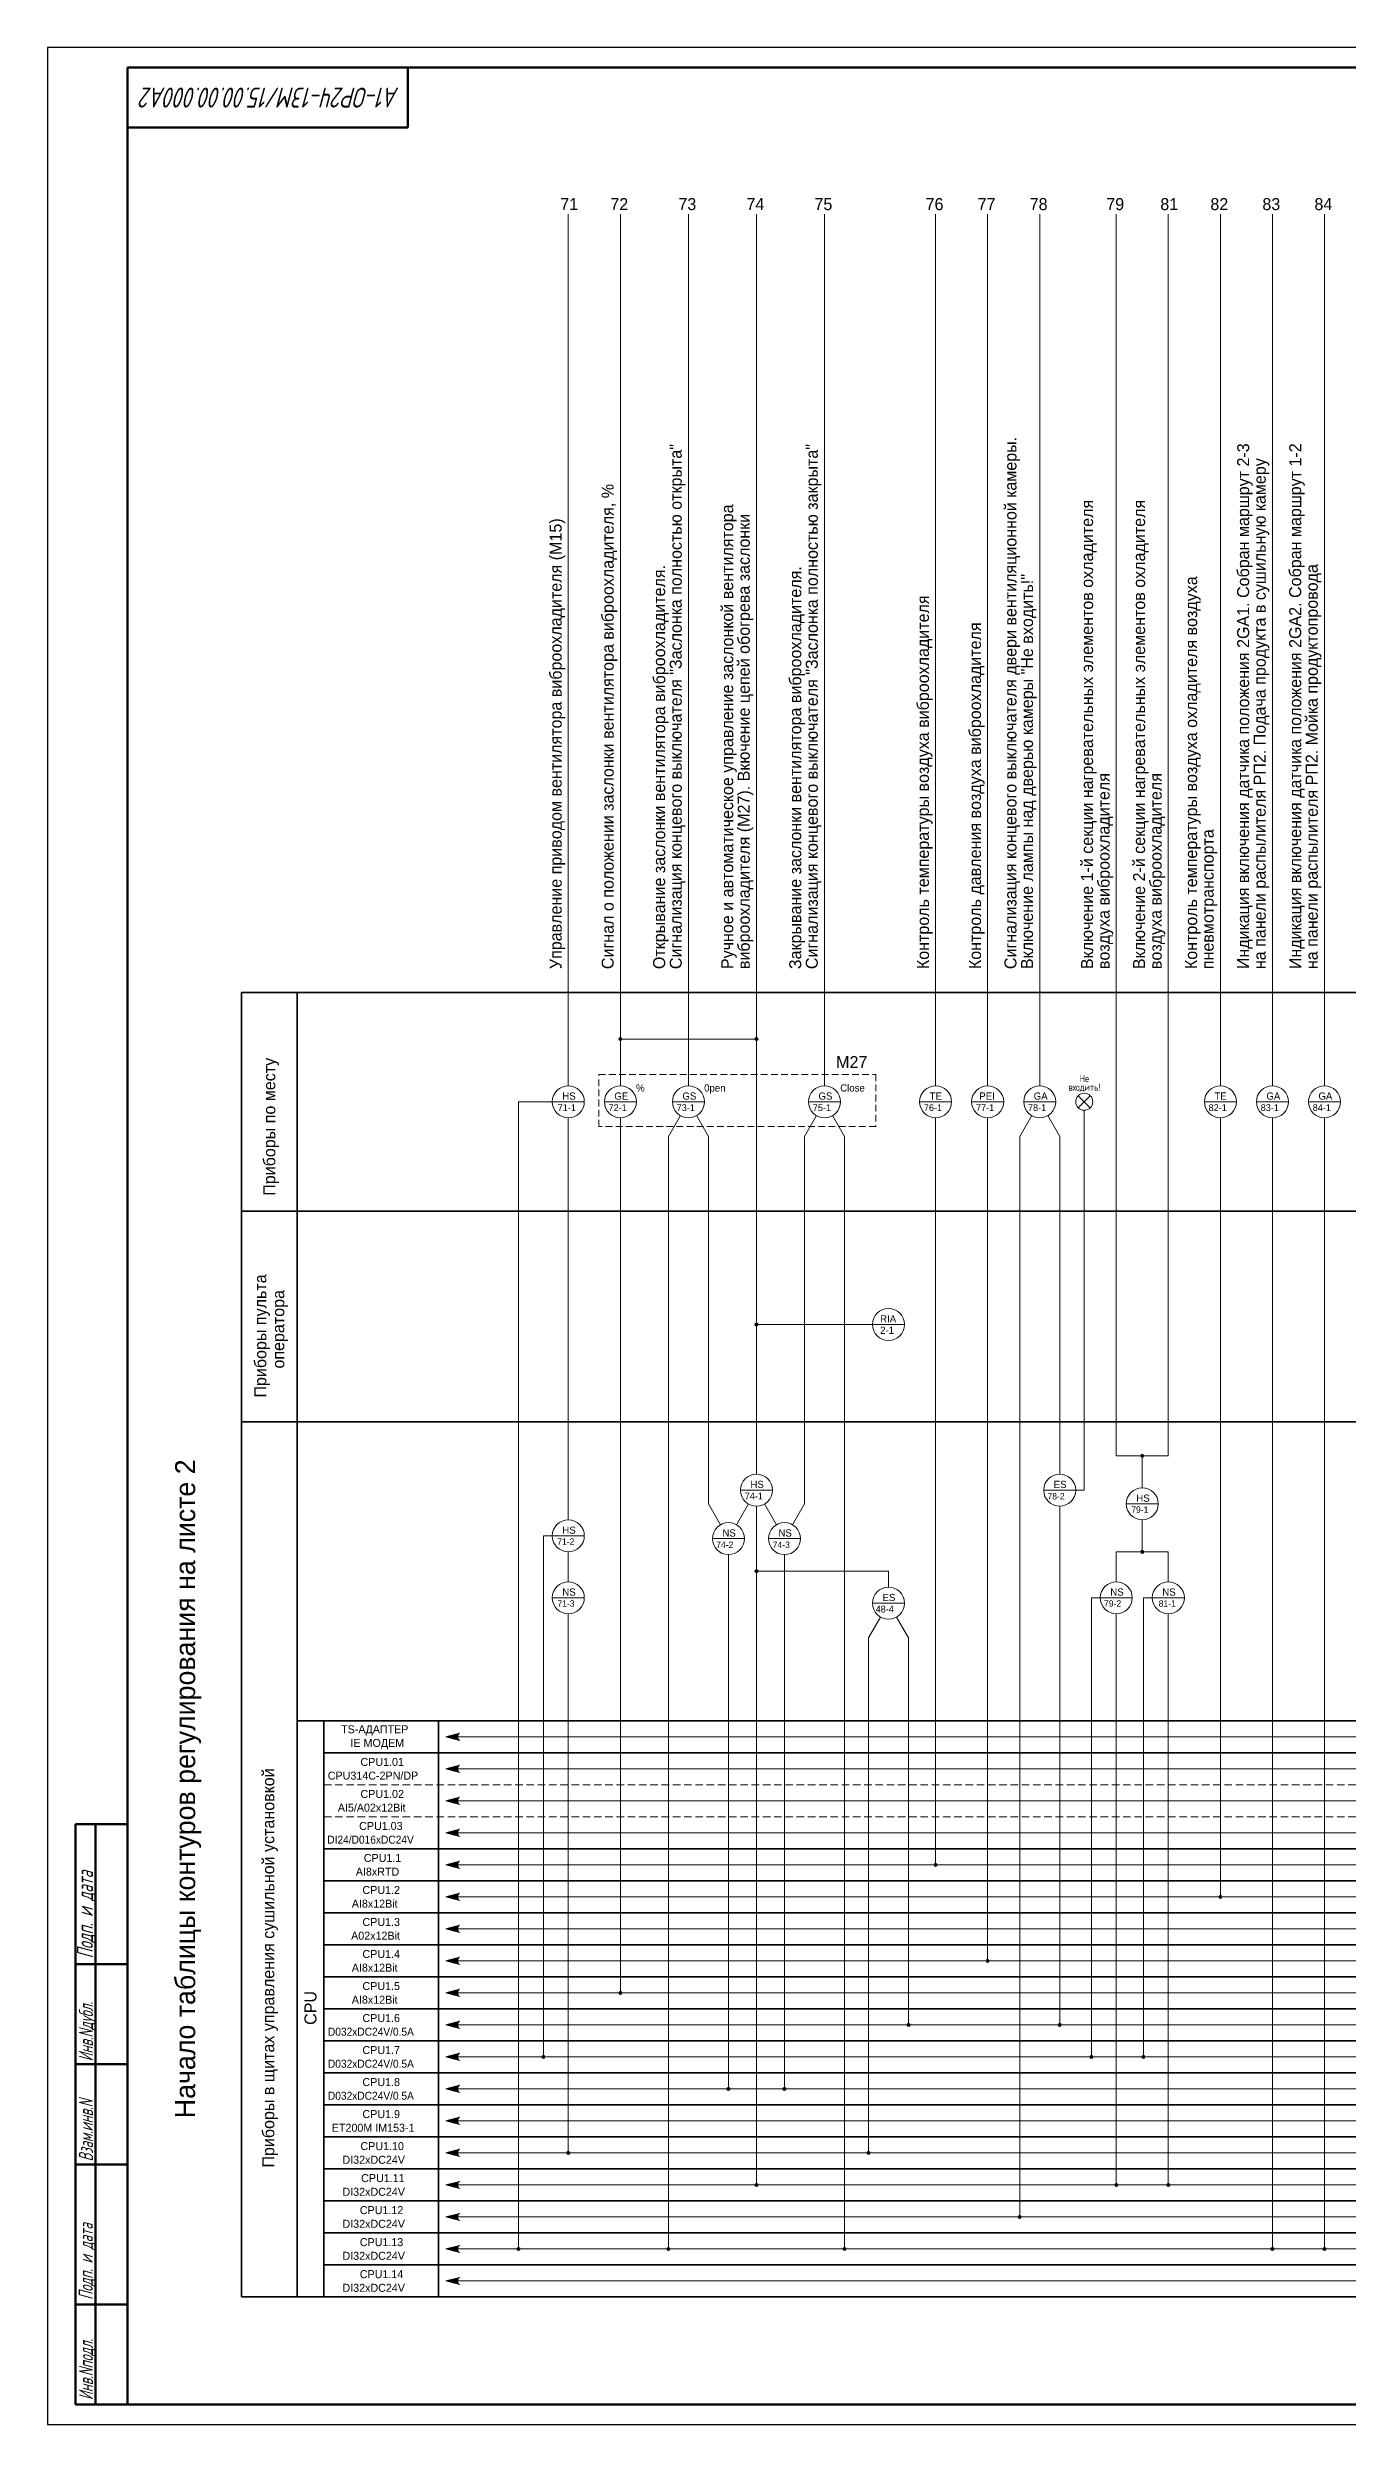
# Model space of a CAD drawing. Header units: millimetres. Extents: x 294 to 6216, y -3442 to 2720.
# Drawn here: x 2747 to 3072, y 1470 to 2064 of the extents above; entities that cross this region are included whole.
import ezdxf
from ezdxf.enums import TextEntityAlignment as Align

# ---------------------------------------------------------------- set-up
doc = ezdxf.new("R2010")
doc.units = ezdxf.units.MM
doc.header["$LTSCALE"] = 15
doc.linetypes.add('DASHED2', pattern=[0.375, 0.25, -0.125])
doc.linetypes.add('HIDDEN2', pattern=[0.1875, 0.125, -0.0625])
doc.layers.add('0.35 TEXT', color=7, linetype='Continuous', lineweight=35)
doc.layers.add('LWT 0.6', color=7, linetype='Continuous', lineweight=50)
doc.styles.add('33', font='gost.shx', dxfattribs={"width": 0.75, "oblique": 15, "height": 2.5})
doc.styles.add('34', font='gost.shx', dxfattribs={"width": 0.75, "oblique": 15, "height": 3.5})
doc.styles.add('35', font='gost.shx', dxfattribs={"width": 0.75, "oblique": 15, "height": 5})

msp = doc.modelspace()

# ---------------------------------------------------------------- hatches: boundary and pattern name
at = {"lineweight": 13}
h = msp.add_hatch(color=256, dxfattribs=at)
h.paths.add_polyline_path([(2890.298, 1815.917), (2889.493, 1815.917, 1)])
h.paths.add_polyline_path([(2889.895, 1816.32), (2889.895, 1815.917), (2890.298, 1815.917, 0.4142136)])
h.paths.add_polyline_path([(2889.895, 1816.32, 0.4142136), (2889.493, 1815.917), (2889.895, 1815.917)])
h = msp.add_hatch(color=256, dxfattribs=at)
h.paths.add_polyline_path([(2924.298, 1815.917), (2923.493, 1815.917, 1)])
h.paths.add_polyline_path([(2923.895, 1816.32), (2923.895, 1815.917), (2924.298, 1815.917, 0.4142136)])
h.paths.add_polyline_path([(2923.895, 1816.32, 0.4142136), (2923.493, 1815.917), (2923.895, 1815.917)])
h = msp.add_hatch(color=256, dxfattribs=at)
h.paths.add_polyline_path([(2924.298, 1744.57), (2923.493, 1744.57, 1)])
h.paths.add_polyline_path([(2923.895, 1744.972), (2923.895, 1744.57), (2924.298, 1744.57, 0.4142136)])
h.paths.add_polyline_path([(2923.895, 1744.972, 0.4142136), (2923.493, 1744.57), (2923.895, 1744.57)])
h = msp.add_hatch(color=256, dxfattribs=at)
h.paths.add_polyline_path([(3020.703, 1711.756), (3019.898, 1711.756, 1)])
h.paths.add_polyline_path([(3020.301, 1712.159), (3020.301, 1711.756), (3020.703, 1711.756, 0.4142136)])
h.paths.add_polyline_path([(3020.301, 1712.159, 0.4142136), (3019.898, 1711.756), (3020.301, 1711.756)])
h = msp.add_hatch(color=256, dxfattribs=at)
h.paths.add_polyline_path([(3020.703, 1687.756), (3019.898, 1687.756, 1)])
h.paths.add_polyline_path([(3020.301, 1688.159), (3020.301, 1687.756), (3020.703, 1687.756, 0.4142136)])
h.paths.add_polyline_path([(3020.301, 1688.159, 0.4142136), (3019.898, 1687.756), (3020.301, 1687.756)])
h = msp.add_hatch(color=256, dxfattribs=at)
h.paths.add_polyline_path([(2924.298, 1682.941), (2923.493, 1682.941, 1)])
h.paths.add_polyline_path([(2923.895, 1683.344), (2923.895, 1682.941), (2924.298, 1682.941, 0.4142136)])
h.paths.add_polyline_path([(2923.895, 1683.344, 0.4142136), (2923.493, 1682.941), (2923.895, 1682.941)])
h = msp.add_hatch(color=256, dxfattribs=at)
h.dxf.hatch_style = 1
h.paths.add_polyline_path([(2846.305, 1641.553), (2849.674, 1640.65, -0.4958839), (2849.674, 1642.456)])
h = msp.add_hatch(color=256, dxfattribs=at)
h.dxf.hatch_style = 1
h.paths.add_polyline_path([(2846.305, 1633.553), (2849.674, 1632.65, -0.4958839), (2849.674, 1634.456)])
h = msp.add_hatch(color=256, dxfattribs=at)
h.dxf.hatch_style = 1
h.paths.add_polyline_path([(2846.305, 1625.553), (2849.674, 1624.65, -0.4958839), (2849.674, 1626.456)])
h = msp.add_hatch(color=256, dxfattribs=at)
h.dxf.hatch_style = 1
h.paths.add_polyline_path([(2846.305, 1617.553), (2849.674, 1616.65, -0.4958839), (2849.674, 1618.456)])
h = msp.add_hatch(color=256, dxfattribs=at)
h.dxf.hatch_style = 1
h.paths.add_polyline_path([(2846.305, 1609.553), (2849.674, 1608.65, -0.4958839), (2849.674, 1610.456)])
h = msp.add_hatch(color=256, dxfattribs=at)
h.paths.add_polyline_path([(2969.065, 1609.553), (2968.26, 1609.553, 1)])
h.paths.add_polyline_path([(2968.663, 1609.955), (2968.663, 1609.553), (2969.065, 1609.553, 0.4142136)])
h.paths.add_polyline_path([(2968.663, 1609.955, 0.4142136), (2968.26, 1609.553), (2968.663, 1609.553)])
h = msp.add_hatch(color=256, dxfattribs=at)
h.dxf.hatch_style = 1
h.paths.add_polyline_path([(2846.305, 1601.553), (2849.674, 1600.65, -0.4958839), (2849.674, 1602.456)])
h = msp.add_hatch(color=256, dxfattribs=at)
h.paths.add_polyline_path([(3040.203, 1601.553), (3039.398, 1601.553, 1)])
h.paths.add_polyline_path([(3039.801, 1601.955), (3039.801, 1601.553), (3040.203, 1601.553, 0.4142136)])
h.paths.add_polyline_path([(3039.801, 1601.955, 0.4142136), (3039.398, 1601.553), (3039.801, 1601.553)])
h = msp.add_hatch(color=256, dxfattribs=at)
h.dxf.hatch_style = 1
h.paths.add_polyline_path([(2846.305, 1593.553), (2849.674, 1592.65, -0.4958839), (2849.674, 1594.456)])
h = msp.add_hatch(color=256, dxfattribs=at)
h.dxf.hatch_style = 1
h.paths.add_polyline_path([(2846.305, 1585.553), (2849.674, 1584.65, -0.4958839), (2849.674, 1586.456)])
h = msp.add_hatch(color=256, dxfattribs=at)
h.paths.add_polyline_path([(2982.065, 1585.553), (2981.26, 1585.553, 1)])
h.paths.add_polyline_path([(2981.663, 1585.955), (2981.663, 1585.553), (2982.065, 1585.553, 0.4142136)])
h.paths.add_polyline_path([(2981.663, 1585.955, 0.4142136), (2981.26, 1585.553), (2981.663, 1585.553)])
h = msp.add_hatch(color=256, dxfattribs=at)
h.dxf.hatch_style = 1
h.paths.add_polyline_path([(2846.305, 1577.553), (2849.674, 1576.65, -0.4958839), (2849.674, 1578.456)])
h = msp.add_hatch(color=256, dxfattribs=at)
h.paths.add_polyline_path([(2890.298, 1577.553), (2889.493, 1577.553, 1)])
h.paths.add_polyline_path([(2889.895, 1577.955), (2889.895, 1577.553), (2890.298, 1577.553, 0.4142136)])
h.paths.add_polyline_path([(2889.895, 1577.955, 0.4142136), (2889.493, 1577.553), (2889.895, 1577.553)])
h = msp.add_hatch(color=256, dxfattribs=at)
h.dxf.hatch_style = 1
h.paths.add_polyline_path([(2846.305, 1569.553), (2849.674, 1568.65, -0.4958839), (2849.674, 1570.456)])
h = msp.add_hatch(color=256, dxfattribs=at)
h.paths.add_polyline_path([(2962.298, 1569.553), (2961.493, 1569.553, 1)])
h.paths.add_polyline_path([(2961.895, 1569.955), (2961.895, 1569.553), (2962.298, 1569.553, 0.4142136)])
h.paths.add_polyline_path([(2961.895, 1569.955, 0.4142136), (2961.493, 1569.553), (2961.895, 1569.553)])
h = msp.add_hatch(color=256, dxfattribs=at)
h.paths.add_polyline_path([(3000.065, 1569.553), (2999.26, 1569.553, 1)])
h.paths.add_polyline_path([(2999.663, 1569.955), (2999.663, 1569.553), (3000.065, 1569.553, 0.4142136)])
h.paths.add_polyline_path([(2999.663, 1569.955, 0.4142136), (2999.26, 1569.553), (2999.663, 1569.553)])
h = msp.add_hatch(color=256, dxfattribs=at)
h.dxf.hatch_style = 1
h.paths.add_polyline_path([(2846.305, 1561.553), (2849.674, 1560.65, -0.4958839), (2849.674, 1562.456)])
h = msp.add_hatch(color=256, dxfattribs=at)
h.paths.add_polyline_path([(2871.065, 1561.553), (2870.26, 1561.553, 1)])
h.paths.add_polyline_path([(2870.663, 1561.955), (2870.663, 1561.553), (2871.065, 1561.553, 0.4142136)])
h.paths.add_polyline_path([(2870.663, 1561.955, 0.4142136), (2870.26, 1561.553), (2870.663, 1561.553)])
h = msp.add_hatch(color=256, dxfattribs=at)
h.paths.add_polyline_path([(3007.971, 1561.553), (3007.166, 1561.553, 1)])
h.paths.add_polyline_path([(3007.568, 1561.955), (3007.568, 1561.553), (3007.971, 1561.553, 0.4142136)])
h.paths.add_polyline_path([(3007.568, 1561.955, 0.4142136), (3007.166, 1561.553), (3007.568, 1561.553)])
h = msp.add_hatch(color=256, dxfattribs=at)
h.paths.add_polyline_path([(3020.971, 1561.553), (3020.166, 1561.553, 1)])
h.paths.add_polyline_path([(3020.568, 1561.955), (3020.568, 1561.553), (3020.971, 1561.553, 0.4142136)])
h.paths.add_polyline_path([(3020.568, 1561.955, 0.4142136), (3020.166, 1561.553), (3020.568, 1561.553)])
h = msp.add_hatch(color=256, dxfattribs=at)
h.dxf.hatch_style = 1
h.paths.add_polyline_path([(2846.305, 1553.553), (2849.674, 1552.65, -0.4958839), (2849.674, 1554.456)])
h = msp.add_hatch(color=256, dxfattribs=at)
h.paths.add_polyline_path([(2917.298, 1553.553), (2916.493, 1553.553, 1)])
h.paths.add_polyline_path([(2916.895, 1553.955), (2916.895, 1553.553), (2917.298, 1553.553, 0.4142136)])
h.paths.add_polyline_path([(2916.895, 1553.955, 0.4142136), (2916.493, 1553.553), (2916.895, 1553.553)])
h = msp.add_hatch(color=256, dxfattribs=at)
h.paths.add_polyline_path([(2931.298, 1553.553), (2930.493, 1553.553, 1)])
h.paths.add_polyline_path([(2930.895, 1553.955), (2930.895, 1553.553), (2931.298, 1553.553, 0.4142136)])
h.paths.add_polyline_path([(2930.895, 1553.955, 0.4142136), (2930.493, 1553.553), (2930.895, 1553.553)])
h = msp.add_hatch(color=256, dxfattribs=at)
h.dxf.hatch_style = 1
h.paths.add_polyline_path([(2846.305, 1545.553), (2849.674, 1544.65, -0.4958839), (2849.674, 1546.456)])
h = msp.add_hatch(color=256, dxfattribs=at)
h.dxf.hatch_style = 1
h.paths.add_polyline_path([(2846.305, 1537.553), (2849.674, 1536.65, -0.4958839), (2849.674, 1538.456)])
h = msp.add_hatch(color=256, dxfattribs=at)
h.paths.add_polyline_path([(2877.298, 1537.553), (2876.493, 1537.553, 1)])
h.paths.add_polyline_path([(2876.895, 1537.955), (2876.895, 1537.553), (2877.298, 1537.553, 0.4142136)])
h.paths.add_polyline_path([(2876.895, 1537.955, 0.4142136), (2876.493, 1537.553), (2876.895, 1537.553)])
h = msp.add_hatch(color=256, dxfattribs=at)
h.paths.add_polyline_path([(2952.298, 1537.553), (2951.493, 1537.553, 1)])
h.paths.add_polyline_path([(2951.895, 1537.955), (2951.895, 1537.553), (2952.298, 1537.553, 0.4142136)])
h.paths.add_polyline_path([(2951.895, 1537.955, 0.4142136), (2951.493, 1537.553), (2951.895, 1537.553)])
h = msp.add_hatch(color=256, dxfattribs=at)
h.dxf.hatch_style = 1
h.paths.add_polyline_path([(2846.305, 1529.553), (2849.674, 1528.65, -0.4958839), (2849.674, 1530.456)])
h = msp.add_hatch(color=256, dxfattribs=at)
h.paths.add_polyline_path([(2924.298, 1529.553), (2923.493, 1529.553, 1)])
h.paths.add_polyline_path([(2923.895, 1529.955), (2923.895, 1529.553), (2924.298, 1529.553, 0.4142136)])
h.paths.add_polyline_path([(2923.895, 1529.955, 0.4142136), (2923.493, 1529.553), (2923.895, 1529.553)])
h = msp.add_hatch(color=256, dxfattribs=at)
h.paths.add_polyline_path([(3014.203, 1529.553), (3013.398, 1529.553, 1)])
h.paths.add_polyline_path([(3013.801, 1529.955), (3013.801, 1529.553), (3014.203, 1529.553, 0.4142136)])
h.paths.add_polyline_path([(3013.801, 1529.955, 0.4142136), (3013.398, 1529.553), (3013.801, 1529.553)])
h = msp.add_hatch(color=256, dxfattribs=at)
h.paths.add_polyline_path([(3027.203, 1529.553), (3026.398, 1529.553, 1)])
h.paths.add_polyline_path([(3026.801, 1529.955), (3026.801, 1529.553), (3027.203, 1529.553, 0.4142136)])
h.paths.add_polyline_path([(3026.801, 1529.955, 0.4142136), (3026.398, 1529.553), (3026.801, 1529.553)])
h = msp.add_hatch(color=256, dxfattribs=at)
h.dxf.hatch_style = 1
h.paths.add_polyline_path([(2846.305, 1521.553), (2849.674, 1520.65, -0.4958839), (2849.674, 1522.456)])
h = msp.add_hatch(color=256, dxfattribs=at)
h.paths.add_polyline_path([(2990.065, 1521.553), (2989.26, 1521.553, 1)])
h.paths.add_polyline_path([(2989.663, 1521.955), (2989.663, 1521.553), (2990.065, 1521.553, 0.4142136)])
h.paths.add_polyline_path([(2989.663, 1521.955, 0.4142136), (2989.26, 1521.553), (2989.663, 1521.553)])
h = msp.add_hatch(color=256, dxfattribs=at)
h.dxf.hatch_style = 1
h.paths.add_polyline_path([(2846.305, 1513.553), (2849.674, 1512.65, -0.4958839), (2849.674, 1514.456)])
h = msp.add_hatch(color=256, dxfattribs=at)
h.paths.add_polyline_path([(2864.832, 1513.553), (2864.027, 1513.553, 1)])
h.paths.add_polyline_path([(2864.43, 1513.955), (2864.43, 1513.553), (2864.832, 1513.553, 0.4142136)])
h.paths.add_polyline_path([(2864.43, 1513.955, 0.4142136), (2864.027, 1513.553), (2864.43, 1513.553)])
h = msp.add_hatch(color=256, dxfattribs=at)
h.paths.add_polyline_path([(2902.298, 1513.553), (2901.493, 1513.553, 1)])
h.paths.add_polyline_path([(2901.895, 1513.955), (2901.895, 1513.553), (2902.298, 1513.553, 0.4142136)])
h.paths.add_polyline_path([(2901.895, 1513.955, 0.4142136), (2901.493, 1513.553), (2901.895, 1513.553)])
h = msp.add_hatch(color=256, dxfattribs=at)
h.paths.add_polyline_path([(2946.298, 1513.553), (2945.493, 1513.553, 1)])
h.paths.add_polyline_path([(2945.895, 1513.955), (2945.895, 1513.553), (2946.298, 1513.553, 0.4142136)])
h.paths.add_polyline_path([(2945.895, 1513.955, 0.4142136), (2945.493, 1513.553), (2945.895, 1513.553)])
h = msp.add_hatch(color=256, dxfattribs=at)
h.paths.add_polyline_path([(3053.203, 1513.553), (3052.398, 1513.553, 1)])
h.paths.add_polyline_path([(3052.801, 1513.955), (3052.801, 1513.553), (3053.203, 1513.553, 0.4142136)])
h.paths.add_polyline_path([(3052.801, 1513.955, 0.4142136), (3052.398, 1513.553), (3052.801, 1513.553)])
h = msp.add_hatch(color=256, dxfattribs=at)
h.paths.add_polyline_path([(3066.203, 1513.553), (3065.398, 1513.553, 1)])
h.paths.add_polyline_path([(3065.801, 1513.955), (3065.801, 1513.553), (3066.203, 1513.553, 0.4142136)])
h.paths.add_polyline_path([(3065.801, 1513.955, 0.4142136), (3065.398, 1513.553), (3065.801, 1513.553)])
h = msp.add_hatch(color=256, dxfattribs=at)
h.dxf.hatch_style = 1
h.paths.add_polyline_path([(2846.305, 1505.553), (2849.674, 1504.65, -0.4958839), (2849.674, 1506.456)])

# ---------------------------------------------------------------- linework, layer by layer
for p, q in [((4007.787, 2063.698), (2746.787, 2063.698)), ((2746.787, 2063.698), (2746.787, 1469.698)), ((2746.787, 1469.698), (4007.787, 1469.698))]:
    msp.add_line(p, q)
for p, q in [((2876.895, 1804.248), (2876.895, 2022.016)), ((2889.895, 1804.248), (2889.895, 2022.016)), ((2906.895, 1804.248), (2906.895, 2022.016)), ((2923.895, 1707.19), (2923.895, 2022.016)), ((2940.895, 1804.248), (2940.895, 2022.016)), ((2968.663, 1804.248), (2968.663, 2022.016)), ((2981.663, 1804.248), (2981.663, 2022.016)), ((2994.663, 1804.248), (2994.663, 2022.016)), ((3013.801, 1804.248), (3013.801, 2022.016)), ((3026.801, 1804.248), (3026.801, 2022.016)), ((3039.801, 1804.248), (3039.801, 2022.016)), ((3052.801, 1804.248), (3052.801, 2022.016)), ((3065.801, 1804.248), (3065.801, 2022.016)), ((2889.895, 1815.917), (2923.895, 1815.917)), ((2864.43, 1513.553), (2864.43, 1800.248)), ((2872.895, 1800.248), (2864.43, 1800.248)), ((2880.895, 1800.248), (2872.895, 1800.248)), ((2893.895, 1800.248), (2885.895, 1800.248)), ((2910.895, 1800.248), (2902.895, 1800.248)), ((2944.895, 1800.248), (2936.895, 1800.248)), ((2972.663, 1800.248), (2964.663, 1800.248)), ((2985.663, 1800.248), (2977.663, 1800.248)), ((2998.663, 1800.248), (2990.663, 1800.248)), ((3004.289, 1798.735), (3007.313, 1801.76)), ((3004.289, 1801.76), (3007.313, 1798.735)), ((3013.801, 1711.756), (3013.801, 1804.248)), ((3026.801, 1711.756), (3026.801, 1804.248)), ((3043.801, 1800.248), (3035.801, 1800.248)), ((3056.801, 1800.248), (3048.801, 1800.248)), ((3069.801, 1800.248), (3061.801, 1800.248)), ((2876.895, 1695.756), (2876.895, 1796.248)), ((2889.895, 1796.248), (2889.895, 1577.553)), ((2904.895, 1796.783), (2901.895, 1791.587)), ((2908.895, 1796.783), (2911.895, 1791.587)), ((2938.895, 1796.783), (2935.895, 1791.587)), ((2942.895, 1796.783), (2945.895, 1791.587)), ((2968.663, 1796.248), (2968.663, 1609.553)), ((2981.663, 1796.248), (2981.663, 1585.553)), ((2992.663, 1796.783), (2989.663, 1791.587)), ((2996.663, 1796.783), (2999.663, 1791.587)), ((3005.801, 1798.109), (3005.801, 1703.19)), ((3039.801, 1796.248), (3039.801, 1601.553)), ((3052.801, 1796.248), (3052.801, 1513.553)), ((3065.801, 1796.248), (3065.801, 1513.553)), ((2901.895, 1791.587), (2901.895, 1513.553)), ((2911.895, 1791.587), (2911.895, 1699.726)), ((2935.895, 1791.587), (2935.895, 1699.726)), ((2945.895, 1791.587), (2945.895, 1513.553)), ((2989.663, 1791.587), (2989.663, 1521.553)), ((2999.663, 1791.587), (2999.663, 1707.19)), ((2952.895, 1744.57), (2923.895, 1744.57)), ((2960.895, 1744.57), (2952.895, 1744.57)), ((3013.801, 1711.756), (3026.801, 1711.756)), ((3020.301, 1703.756), (3020.301, 1711.756)), ((2911.895, 1699.726), (2914.895, 1694.53)), ((2921.895, 1699.726), (2918.895, 1694.53)), ((2927.895, 1703.19), (2919.895, 1703.19)), ((2923.895, 1699.19), (2923.895, 1529.553)), ((2925.895, 1699.726), (2928.895, 1694.53)), ((2935.895, 1699.726), (2932.895, 1694.53)), ((3003.663, 1703.19), (2995.663, 1703.19)), ((2999.663, 1699.19), (2999.663, 1569.553)), ((3005.801, 1703.19), (3003.663, 1703.19)), ((3024.301, 1699.756), (3016.301, 1699.756)), ((3020.301, 1695.756), (3020.301, 1687.756)), ((2872.895, 1691.756), (2870.663, 1691.756)), ((2870.663, 1691.756), (2870.663, 1561.553)), ((2880.895, 1691.756), (2872.895, 1691.756)), ((2876.895, 1687.756), (2876.895, 1680.295)), ((2920.895, 1691.066), (2912.895, 1691.066)), ((2916.895, 1687.066), (2916.895, 1553.553)), ((2926.895, 1691.066), (2934.895, 1691.066)), ((2930.895, 1687.066), (2930.895, 1553.553)), ((3013.801, 1687.756), (3013.801, 1680.295)), ((3013.801, 1687.756), (3026.801, 1687.756)), ((3026.801, 1680.295), (3026.801, 1687.756)), ((2956.895, 1682.941), (2923.895, 1682.941)), ((2956.895, 1678.941), (2956.895, 1682.941)), ((2880.895, 1676.295), (2872.895, 1676.295)), ((3009.801, 1676.295), (3007.568, 1676.295)), ((3007.568, 1676.295), (3007.568, 1561.553)), ((3017.801, 1676.295), (3009.801, 1676.295)), ((3022.801, 1676.295), (3020.568, 1676.295)), ((3020.568, 1676.295), (3020.568, 1561.553)), ((3030.801, 1676.295), (3022.801, 1676.295)), ((2876.895, 1672.295), (2876.895, 1537.553)), ((2954.895, 1671.477), (2951.895, 1666.281)), ((2952.895, 1674.941), (2960.895, 1674.941)), ((2958.895, 1671.477), (2961.895, 1666.281)), ((3013.801, 1672.295), (3013.801, 1529.553)), ((3026.801, 1672.295), (3026.801, 1529.553)), ((2951.895, 1666.281), (2951.895, 1537.553)), ((2961.895, 1666.281), (2961.895, 1569.553)), ((2846.305, 1641.553), (2849.674, 1642.456)), ((2846.305, 1641.553), (3972.46, 1641.553)), ((2846.305, 1641.553), (2849.674, 1640.65)), ((2846.305, 1633.553), (2849.674, 1634.456)), ((2846.305, 1633.553), (3972.46, 1633.553)), ((2846.305, 1633.553), (2849.674, 1632.65)), ((2846.305, 1625.553), (2849.674, 1626.456)), ((2846.305, 1625.553), (3972.46, 1625.553)), ((2846.305, 1625.553), (2849.674, 1624.65)), ((2846.305, 1617.553), (2849.674, 1618.456)), ((2846.305, 1617.553), (3972.46, 1617.553)), ((2846.305, 1617.553), (2849.674, 1616.65)), ((2846.305, 1609.553), (2849.674, 1610.456)), ((2846.305, 1609.553), (3972.46, 1609.553)), ((2846.305, 1609.553), (2849.674, 1608.65)), ((2846.305, 1601.553), (2849.674, 1602.456)), ((2846.305, 1601.553), (3972.46, 1601.553)), ((2846.305, 1601.553), (2849.674, 1600.65)), ((2846.305, 1593.553), (2849.674, 1594.456)), ((2846.305, 1593.553), (3972.46, 1593.553)), ((2846.305, 1593.553), (2849.674, 1592.65)), ((2846.305, 1585.553), (2849.674, 1586.456)), ((2846.305, 1585.553), (3972.46, 1585.553)), ((2846.305, 1585.553), (2849.674, 1584.65)), ((2846.305, 1577.553), (2849.674, 1578.456)), ((2846.305, 1577.553), (3972.46, 1577.553)), ((2846.305, 1577.553), (2849.674, 1576.65)), ((2846.305, 1569.553), (2849.674, 1570.456)), ((2846.305, 1569.553), (3972.46, 1569.553)), ((2846.305, 1569.553), (2849.674, 1568.65)), ((2846.305, 1561.553), (2849.674, 1562.456)), ((2846.305, 1561.553), (3972.46, 1561.553)), ((2846.305, 1561.553), (2849.674, 1560.65)), ((2846.305, 1553.553), (2849.674, 1554.456)), ((2846.305, 1553.553), (3972.46, 1553.553)), ((2846.305, 1553.553), (2849.674, 1552.65)), ((2846.305, 1545.553), (2849.674, 1546.456)), ((2846.305, 1545.553), (3972.46, 1545.553)), ((2846.305, 1545.553), (2849.674, 1544.65)), ((2846.305, 1537.553), (2849.674, 1538.456)), ((2846.305, 1537.553), (3972.46, 1537.553)), ((2846.305, 1537.553), (2849.674, 1536.65)), ((2846.305, 1529.553), (2849.674, 1530.456)), ((2846.305, 1529.553), (3972.46, 1529.553)), ((2846.305, 1529.553), (2849.674, 1528.65)), ((2846.305, 1521.553), (2849.674, 1522.456)), ((2846.305, 1521.553), (3972.46, 1521.553)), ((2846.305, 1521.553), (2849.674, 1520.65)), ((2846.305, 1513.553), (2849.674, 1514.456)), ((2846.305, 1513.553), (3972.46, 1513.553)), ((2846.305, 1513.553), (2849.674, 1512.65)), ((2846.305, 1505.553), (2849.674, 1506.456)), ((2846.305, 1505.553), (3972.46, 1505.553)), ((2846.305, 1505.553), (2849.674, 1504.65))]:
    msp.add_line(p, q, dxfattribs=at)
at = {"lineweight": 35}
for p, q in [((2795.262, 1827.587), (2795.262, 1501.553)), ((2795.262, 1827.587), (3974.311, 1827.587)), ((2809.12, 1827.587), (2809.12, 1501.553)), ((3974.311, 1772.909), (2795.262, 1772.909)), ((3974.311, 1720.231), (2795.262, 1720.231)), ((3974.311, 1645.553), (2809.12, 1645.553)), ((2815.82, 1645.553), (2815.82, 1501.553)), ((2844.453, 1645.553), (2844.453, 1637.553)), ((2815.82, 1637.553), (3974.311, 1637.553)), ((2844.453, 1637.553), (2844.453, 1629.553)), ((2844.453, 1629.553), (2844.453, 1621.553)), ((2844.453, 1621.553), (2844.453, 1613.553)), ((2815.82, 1613.553), (3974.311, 1613.553)), ((2844.453, 1613.553), (2844.453, 1605.553)), ((2815.82, 1605.553), (3974.311, 1605.553)), ((2844.453, 1605.553), (2844.453, 1597.553)), ((2815.82, 1597.553), (3974.311, 1597.553)), ((2844.453, 1597.553), (2844.453, 1589.553)), ((2815.82, 1589.553), (3974.311, 1589.553)), ((2844.453, 1589.553), (2844.453, 1581.553)), ((2815.82, 1581.553), (3974.311, 1581.553)), ((2844.453, 1581.553), (2844.453, 1573.553)), ((2815.82, 1573.553), (3974.311, 1573.553)), ((2844.453, 1573.553), (2844.453, 1565.553)), ((2815.82, 1565.553), (3974.311, 1565.553)), ((2844.453, 1565.553), (2844.453, 1557.553)), ((2815.82, 1557.553), (3974.311, 1557.553)), ((2844.453, 1557.553), (2844.453, 1549.553)), ((2815.82, 1549.553), (3974.311, 1549.553)), ((2844.453, 1549.553), (2844.453, 1541.553)), ((2815.82, 1541.553), (3974.311, 1541.553)), ((2844.453, 1541.553), (2844.453, 1533.553)), ((2815.82, 1533.553), (3974.311, 1533.553)), ((2844.453, 1533.553), (2844.453, 1525.553)), ((2815.82, 1525.553), (3974.311, 1525.553)), ((2844.453, 1525.553), (2844.453, 1517.553)), ((2815.82, 1517.553), (3974.311, 1517.553)), ((2844.453, 1517.553), (2844.453, 1509.553)), ((2815.82, 1509.553), (3974.311, 1509.553)), ((2844.453, 1509.553), (2844.453, 1501.553)), ((2795.262, 1501.553), (3974.311, 1501.553))]:
    msp.add_line(p, q, dxfattribs=at)
at = {"linetype": 'HIDDEN2', "lineweight": 13}
for p, q in [((2815.82, 1629.553), (3974.311, 1629.553)), ((2815.82, 1621.553), (3974.311, 1621.553))]:
    msp.add_line(p, q, dxfattribs=at)
at = {"linetype": 'DASHED2', "lineweight": 13, "ltscale": 0.45}
msp.add_lwpolyline([(2884.509, 1807.091), (2953.709, 1807.091), (2953.709, 1794.036), (2884.509, 1794.036)], close=True, dxfattribs=at)
at = {"lineweight": 13}
for centre, radius in [((2889.895, 1815.917), 0.402), ((2923.895, 1815.917), 0.402), ((2876.895, 1800.248), 4), ((2889.895, 1800.248), 4), ((2906.895, 1800.248), 4), ((2940.895, 1800.248), 4), ((2968.663, 1800.248), 4), ((2981.663, 1800.248), 4), ((2994.663, 1800.248), 4), ((3005.801, 1800.248), 2.138), ((3039.801, 1800.248), 4), ((3052.801, 1800.248), 4), ((3065.801, 1800.248), 4), ((2956.895, 1744.57), 4), ((2923.895, 1744.57), 0.402), ((3020.301, 1711.756), 0.402), ((2923.895, 1703.19), 4), ((2999.663, 1703.19), 4), ((3020.301, 1699.756), 4), ((2876.895, 1691.756), 4), ((2916.895, 1691.066), 4), ((2930.895, 1691.066), 4), ((3020.301, 1687.756), 0.402), ((2923.895, 1682.941), 0.402), ((2876.895, 1676.295), 4), ((2956.895, 1674.941), 4), ((3013.801, 1676.295), 4), ((3026.801, 1676.295), 4), ((2968.663, 1609.553), 0.402), ((3039.801, 1601.553), 0.402), ((2981.663, 1585.553), 0.402), ((2889.895, 1577.553), 0.402), ((2961.895, 1569.553), 0.402), ((2999.663, 1569.553), 0.402), ((2870.663, 1561.553), 0.402), ((3007.568, 1561.553), 0.402), ((3020.568, 1561.553), 0.402), ((2916.895, 1553.553), 0.402), ((2930.895, 1553.553), 0.402), ((2876.895, 1537.553), 0.402), ((2951.895, 1537.553), 0.402), ((2923.895, 1529.553), 0.402), ((3013.801, 1529.553), 0.402), ((3026.801, 1529.553), 0.402), ((2989.663, 1521.553), 0.402), ((2864.43, 1513.553), 0.402), ((2901.895, 1513.553), 0.402), ((2945.895, 1513.553), 0.402), ((3052.801, 1513.553), 0.402), ((3065.801, 1513.553), 0.402)]:
    msp.add_circle(centre, radius, dxfattribs=at)
for centre in [(2850.361, 1641.553), (2850.361, 1633.553), (2850.361, 1625.553), (2850.361, 1617.553), (2850.361, 1609.553), (2850.361, 1601.553), (2850.361, 1593.553), (2850.361, 1585.553), (2850.361, 1577.553), (2850.361, 1569.553), (2850.361, 1561.553), (2850.361, 1553.553), (2850.361, 1545.553), (2850.361, 1537.553), (2850.361, 1529.553), (2850.361, 1521.553), (2850.361, 1513.553), (2850.361, 1505.553)]:
    msp.add_arc(centre, 1.134, 127.247859, 232.752141, dxfattribs=at)
at = {"layer": 'LWT 0.6'}
for p, q in [((2766.787, 1474.698), (2766.787, 2058.698)), ((2766.787, 2058.698), (4002.787, 2058.698)), ((2836.787, 2043.698), (2836.787, 2058.698)), ((2766.787, 2043.698), (2836.787, 2043.698)), ((2753.787, 1474.698), (2753.787, 1619.698)), ((2753.787, 1619.698), (2766.787, 1619.698)), ((2758.787, 1474.698), (2758.787, 1619.698)), ((2753.787, 1584.698), (2766.787, 1584.698)), ((2753.787, 1559.698), (2766.787, 1559.698)), ((2753.787, 1534.698), (2766.787, 1534.698)), ((2753.787, 1499.698), (2766.787, 1499.698)), ((2766.787, 1474.698), (2753.787, 1474.698)), ((4002.787, 1474.698), (2766.787, 1474.698))]:
    msp.add_line(p, q, dxfattribs=at)

# ---------------------------------------------------------------- texts
at = {"lineweight": 13}
for s, height, p in [('71', 3, (2874.895, 2023.066)), ('72', 3, (2887.395, 2023.066)), ('73', 3, (2904.395, 2023.066)), ('74', 3, (2921.395, 2023.066)), ('75', 3, (2938.395, 2023.066)), ('76', 3, (2966.163, 2023.066)), ('77', 3, (2979.163, 2023.066)), ('78', 3, (2992.163, 2023.066)), ('79', 3, (3011.301, 2023.066)), ('81', 3, (3024.801, 2023.066)), ('82', 3, (3037.301, 2023.066)), ('83', 3, (3050.301, 2023.066)), ('84', 3, (3063.301, 2023.066)), ('M27', 3, (2943.8, 1808.654)), ('HS', 1.8, (2875.395, 1800.771)), ('GE', 1.8, (2888.395, 1800.771)), ('%%%', 1.8, (2893.822, 1802.797)), ('GS', 1.8, (2905.395, 1800.771)), ('0pen', 1.8, (2910.822, 1802.797)), ('GS', 1.8, (2939.395, 1800.771)), ('Close', 1.8, (2944.822, 1802.797)), ('TE', 1.8, (2967.163, 1800.771)), ('PEI', 1.8, (2979.58, 1800.771)), ('GA', 1.8, (2993.163, 1800.771)), ('TE', 1.8, (3038.301, 1800.771)), ('GA', 1.8, (3051.301, 1800.771)), ('GA', 1.8, (3064.301, 1800.771)), ('71-1', 1.7, (2874.238, 1797.924)), ('72-1', 1.7, (2886.945, 1797.924)), ('73-1', 1.7, (2903.965, 1797.924)), ('75-1', 1.7, (2937.976, 1797.924)), ('76-1', 1.7, (2965.726, 1797.924)), ('77-1', 1.7, (2978.741, 1797.924)), ('78-1', 1.7, (2991.741, 1797.924)), ('82-1', 1.7, (3036.864, 1797.924)), ('83-1', 1.7, (3049.877, 1797.924)), ('84-1', 1.7, (3062.877, 1797.924)), ('RIA', 1.8, (2954.795, 1745.093)), ('2-1', 1.8, (2954.795, 1742.246)), ('HS', 1.8, (2922.395, 1703.714)), ('ES', 1.8, (2998.163, 1703.714)), ('74-1', 1.7, (2920.962, 1700.866)), ('78-2', 1.6, (2996.613, 1700.866)), ('79-1', 1.6, (3017.537, 1697.525)), ('HS', 1.8, (3018.801, 1700.28)), ('HS', 1.8, (2875.395, 1692.28)), ('NS', 1.8, (2915.395, 1691.589)), ('NS', 1.8, (2929.395, 1691.589)), ('71-2', 1.6, (2874.119, 1689.525)), ('74-2', 1.6, (2913.846, 1688.742)), ('74-3', 1.6, (2927.962, 1688.742)), ('71-3', 1.6, (2874.172, 1674.064)), ('NS', 1.8, (2875.395, 1676.819)), ('ES', 1.8, (2955.395, 1675.465)), ('79-2', 1.6, (3010.736, 1674.064)), ('NS', 1.8, (3012.301, 1676.819)), ('81-1', 1.6, (3024.399, 1674.064)), ('NS', 1.8, (3025.301, 1676.819)), ('48-4', 1.7, (2953.68, 1672.618)), ('TS-АДАПТЕР', 2, (2820.137, 1642.427, -0.02)), ('IE МОДЕМ', 2, (2822.47, 1639.012)), ('CPU1.01', 2, (2824.97, 1634.26, -0.02)), ('CPU314C-2PN/DP ', 2, (2816.803, 1630.845)), ('CPU1.02', 2, (2824.97, 1626.26, -0.02)), ('AI5/A02x12Bit', 2, (2819.303, 1622.845)), ('CPU1.03', 2, (2824.637, 1618.26, -0.02)), ('CPU1.1', 2, (2825.803, 1610.26, -0.02)), ('AI8xRTD', 2, (2823.803, 1606.845)), ('CPU1.2', 2, (2825.47, 1602.26, -0.02)), ('AI8x12Bit', 2, (2822.803, 1598.845)), ('A02x12Bit', 2, (2822.637, 1590.845)), ('CPU1.3', 2, (2825.47, 1594.26, -0.02)), ('CPU1.4', 2, (2825.47, 1586.26, -0.02)), ('AI8x12Bit', 2, (2822.803, 1582.845)), ('CPU1.5', 2, (2825.47, 1578.26, -0.02)), ('AI8x12Bit', 2, (2822.803, 1574.845)), ('CPU1.6', 2, (2825.47, 1570.26, -0.02)), ('CPU1.7', 2, (2825.47, 1562.26, -0.02)), ('CPU1.8', 2, (2825.47, 1554.26, -0.02)), ('ET200M IM153-1 ', 2, (2817.803, 1542.845)), ('CPU1.9', 2, (2825.47, 1546.26, -0.02)), ('CPU1.10', 2, (2824.97, 1538.26, -0.02)), ('DI32xDC24V', 2, (2820.47, 1534.845)), ('DI32xDC24V', 2, (2820.47, 1526.845)), ('CPU1.11', 2, (2825.137, 1530.26, -0.02)), ('DI32xDC24V', 2, (2820.47, 1518.845)), ('CPU1.12', 2, (2824.803, 1522.26, -0.02)), ('CPU1.13', 2, (2824.803, 1514.26, -0.02)), ('DI32xDC24V', 2, (2820.47, 1510.845)), ('DI32xDC24V', 2, (2820.47, 1502.845)), ('CPU1.14', 2, (2824.803, 1506.26, -0.02))]:
    msp.add_text(s, height=height, dxfattribs=at).set_placement(p)
for s, height, p in [('Сигнализация концевого выключателя "Заслонка полностью открыта"', 3, (2905.227, 1833.391)), ('Сигнализация концевого выключателя "Заслонка полностью закрыта"', 3, (2939.227, 1833.391)), ('Сигнализация концевого выключателя двери вентиляционной камеры.', 3, (2988.858, 1833.391)), ('Индикация включения датчика положения 2GA1. Собран маршрут 2-3', 3, (3046.996, 1833.391)), ('на панели распылителя РП2. Подача продукта в сушильную камеру', 3, (3051.132, 1833.391)), ('Индикация включения датчика положения 2GA2. Собран маршрут 1-2', 3, (3059.996, 1833.391)), ('Сигнал о положении заслонки вентилятора виброохладителя, %%%', 3, (2888.227, 1833.391)), ('Ручное и автоматическое управление заслонкой вентилятора', 3, (2918.091, 1833.391)), ('Включение 1-й секции нагревательных элементов охладителя', 3, (3007.996, 1833.391)), ('Включение 2-й секции нагревательных элементов охладителя', 3, (3020.996, 1833.391)), ('Управление приводом вентилятора виброохладителя (M15)', 3, (2875.227, 1833.391)), ('виброохладителя (M27). Вкючение цепей обогрева заслонки', 3, (2922.227, 1833.391)), ('Открывание заслонки вентилятора виброохладителя.', 3, (2901.091, 1833.391)), ('Закрывание заслонки вентилятора виброохладителя.', 3, (2935.091, 1833.391)), ('Включение лампы над дверью камеры "Не входить!"', 3, (2992.994, 1833.391)), ('Контроль температуры воздуха охладителя воздуха', 3, (3033.996, 1833.391)), ('на панели распылителя РП2. Мойка продуктопровода', 3, (3064.132, 1833.391)), ('Контроль температуры воздуха виброохладителя', 3, (2966.994, 1833.391)), ('Контроль давления воздуха виброохладителя', 3, (2979.994, 1833.391)), ('воздуха виброохладителя', 3, (3012.132, 1833.391)), ('воздуха виброохладителя', 3, (3025.132, 1833.391)), ('пневмотранспорта', 3, (3038.132, 1833.391)), ('Приборы по месту', 3, (2803.691, 1776.748, -0.02)), ('Приборы пульта', 3, (2801.45, 1726.32, -0.02)), ('оператора', 3, (2805.932, 1733.57)), ('Начало таблицы контуров регулирования на листе 2', 5, (2783.665, 1546.236, -0.02)), ('Приборы в щитах управления сушильной установкой', 3, (2803.441, 1533.892, -0.02)), ('CPU', 3, (2813.97, 1569.553, -0.02))]:
    msp.add_text(s, height=height, rotation=90, dxfattribs=at).set_placement(p)
at = {"lineweight": 13, "width": 0.95}
for s, p in [('DI24/D016xDC24V ', (2816.678, 1614.845)), ('D032xDC24V/0.5A ', (2816.837, 1566.845)), ('D032xDC24V/0.5A ', (2816.837, 1558.845)), ('D032xDC24V/0.5A ', (2816.837, 1550.845))]:
    msp.add_text(s, height=2, dxfattribs=at).set_placement(p)
at = {"layer": '0.35 TEXT', "color": 3, "style": '35', "oblique": 15, "width": 0.867151}
msp.add_text('А1-ОР2Ч-13М/15.00.00.000A2', height=5, rotation=180, dxfattribs=at).set_placement((2834.64, 2053.698), (2770.353, 2053.698), align=Align.FIT)
at = {"layer": '0.35 TEXT', "lineweight": 13, "style": '33'}
for s, p in [('Не', (3004.688, 1805.142)), ('входить!', (3001.835, 1802.992))]:
    msp.add_text(s, height=1.8, dxfattribs=at).set_placement(p)
at = {"layer": '0.35 TEXT', "style": '34', "oblique": 15, "width": 0.8}
for s, height, p in [('Подп. и дата', 4, (2758.13, 1586.171)), ('Инв.Nдубл.', 3.5, (2758.13, 1560.411)), ('Взам.инв.N', 3.5, (2758.13, 1535.43)), ('Подп. и дата', 3.5, (2758.076, 1500.853)), ('Инв.Nподл.', 3.5, (2758.13, 1475.783))]:
    msp.add_text(s, height=height, rotation=90, dxfattribs=at).set_placement(p)

doc.saveas('drawing.dxf')
